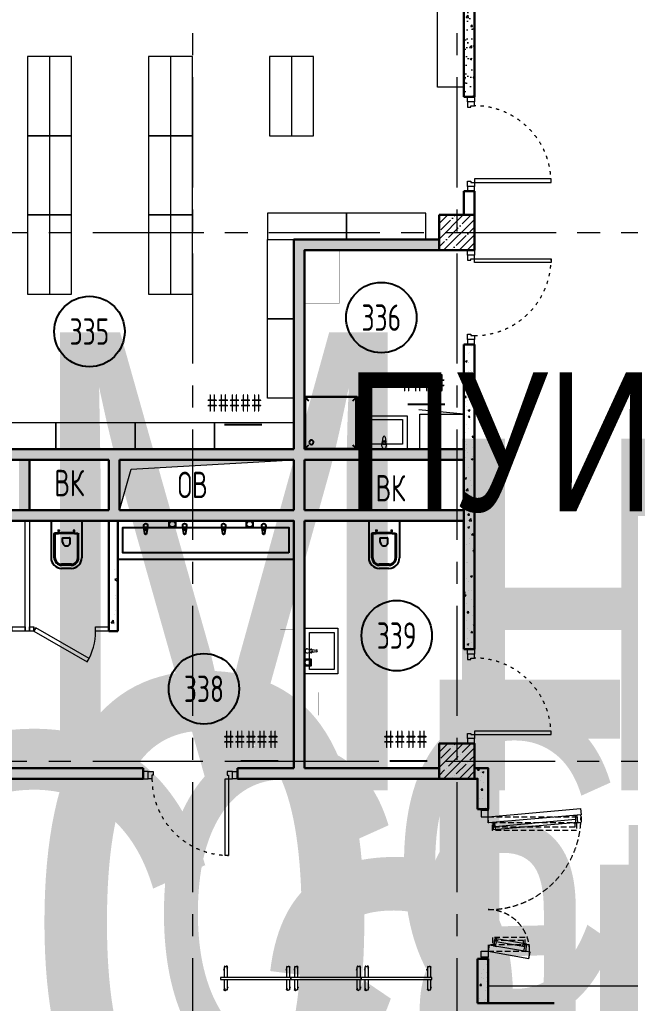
# Model space of a CAD drawing. Header units: millimetres. Extents: x -13407 to 129733, y -106516 to 109495.
# Drawn here: x 18607 to 25540, y 60645 to 71812 of the extents above; entities that cross this region are included whole.
import ezdxf
from ezdxf.enums import TextEntityAlignment as Align

# ---------------------------------------------------------------- set-up
doc = ezdxf.new("R2018")
doc.units = ezdxf.units.MM
for name, pattern in [('ACAD_ISO03W100', [30, 12, -18]), ('CENTER', [2, 1.25, -0.25, 0.25, -0.25]), ('DASHED', [19.05, 12.7, -6.35])]:
    doc.linetypes.add(name, pattern=pattern)
doc.layers.get('Defpoints').update_dxf_attribs({"color": 6})
for name, color, linetype, lineweight in [('АР_Двери', 5, 'Continuous', 18), ('АР_Колонны', 5, 'Continuous', 30), ('АР_Колонны Штрих', 250, 'Continuous', 5), ('АР_Маркер экспликации', 239, 'Continuous', 13), ('АР_Номер помещения', 1, 'Continuous', 25), ('АР_Оси', 193, 'Continuous', 9), ('АР_Перегородки витражные', 152, 'Continuous', 13), ('АР_Перегородки газоблок', 165, 'Continuous', 30), ('АР_Перегородки газоблок_Штрих', 165, 'Continuous', 5), ('АР_Перегородки сантехнические', 216, 'Continuous', 9), ('АР_Подоконники', 163, 'Continuous', 9), ('АР_Помещения_площадь', 19, 'Continuous', 9), ('АР_Сущ Несущая стена', 202, 'Continuous', 30), ('АР_тонкая линия', 250, 'Continuous', 0), ('Спринклеры', 7, 'Continuous', 18), ('ТХ_мебель передв', 250, 'Continuous', 13), ('ТХ_мебель_библ', 250, 'Continuous', 13), ('ТХ_ОСНОВНОЙ', 103, 'Continuous', 25)]:
    doc.layers.add(name, color=color, linetype=linetype, lineweight=lineweight)
doc.layers.add('АР_Названия помещений', color=124, linetype='Continuous', lineweight=5, plot=False)
for name, color, linetype in [('АР_Отверстия', 251, 'Continuous'), ('ТХ_дозаторы', 7, 'Continuous'), ('ТХ_обор_бытовое', 14, 'Continuous'), ('ТХ_сантехника', 253, 'Continuous')]:
    doc.layers.add(name, color=color, linetype=linetype)
doc.styles.add('ICOCPEUR', font='isocpeur.ttf')
doc.styles.add('ISOCPEUR', font='isocpeur.ttf', dxfattribs={"width": 0.7})
doc.styles.get("Standard").update_dxf_attribs({"font": 'arial.ttf'})
pattern_1 = [(50, (-58072.46, -55205.68), (215.17805, -18.82564), [22.5, -247.5]), (355, (-58072.46, -55205.68), (-41.6254, 225.65764), [18, -198]), (100.45144, (-58054.53, -55207.25), (173.55265, 206.832), [19.12206, -210.34263]), (46.1842, (-58072.46, -55145.68), (320.1724, -49.6558), [33.75, -371.25]), (96.63564, (-58045.78, -55149.82), (280.3986, 292.2356), [28.6831, -315.5141]), (351.18416, (-58072.46, -55145.68), (280.3986, 292.2356), [27, -297]), (21, (-58042.46, -55160.68), (179.07212, -120.78567), [22.5, -247.5]), (326, (-58042.46, -55160.68), (72.9946, 217.545), [18, -198]), (71.45144, (-58027.54, -55170.75), (252.0667, 96.75935), [19.12206, -210.34263]), (37.5, (-58072.46, -55205.68), (3.647957, 99.868156), [0, -195.6, 0, -201, 0, -198.75]), (7.5, (-58072.46, -55205.68), (78.92086, 118.32351), [0, -114.6, 0, -191.1, 0, -75.75]), (327.5, (-58139.36, -55205.68), (160.14673, -6.76646), [0, -75, 0, -234, 0, -310.5]), (317.5, (-58169.36, -55205.68), (174.95585, 30.0315), [0, -97.5, 0, -155.4, 0, -220.5])]

# ---------------------------------------------------------------- blocks, each defined once
blk = doc.blocks.new('*U241')
for points in [[(0, 0), (0, -80), (55, -80), (55, 0), (0, 0)], [(55, -80), (55, 0), (115, 0), (115, -40), (100, -40), (100, -80), (55, -80)], [(1015, -80), (1015, 0), (955, 0), (955, -40), (970, -40), (970, -80), (1015, -80)], [(1070, 0), (1070, -80), (1015, -80), (1015, 0), (1070, 0)]]:
    blk.add_lwpolyline(points)
blk.add_lwpolyline([(100, -80), (100, -950), (140, -950), (140, -80)], close=True)
at = {"linetype": 'ACAD_ISO03W100', "ltscale": 3}
blk.add_arc((100, -80), 870, 270, 0, dxfattribs=at)
blk = doc.blocks.new('*U242')
for points in [[(-55, -80), (-55, 0), (-115, 0), (-115, -40), (-100, -40), (-100, -80), (-55, -80)], [(0, 0), (0, -80), (-55, -80), (-55, 0), (0, 0)], [(-1070, 0), (-1070, -80), (-1015, -80), (-1015, 0), (-1070, 0)], [(-1015, -80), (-1015, 0), (-955, 0), (-955, -40), (-970, -40), (-970, -80), (-1015, -80)]]:
    blk.add_lwpolyline(points)
blk.add_lwpolyline([(-100, -80), (-100, -950), (-140, -950), (-140, -80)], close=True)
at = {"linetype": 'ACAD_ISO03W100', "ltscale": 3}
blk.add_arc((-100, -80), 870, 180, 270, dxfattribs=at)
blk = doc.blocks.new('*U146')
for p, q in [((0, 0), (0, 50)), ((700, 0), (700, 50))]:
    blk.add_line(p, q)
blk.add_lwpolyline([(0, 0), (606, -350), (628, -312), (22, 38)], close=True)
blk.add_arc((0, 0), 700, 330, 0)
blk = doc.blocks.new('*U149')
for points in [[(0, 0), (0, -80), (55, -80), (55, 0), (0, 0)], [(55, -80), (55, 0), (115, 0), (115, -40), (100, -40), (100, -80), (55, -80)], [(1015, -80), (1015, 0), (955, 0), (955, -40), (970, -40), (970, -80), (1015, -80)], [(1070, 0), (1070, -80), (1015, -80), (1015, 0), (1070, 0)]]:
    blk.add_lwpolyline(points)
blk.add_lwpolyline([(100, -80), (100, -950), (140, -950), (140, -80)], close=True)
at = {"linetype": 'ACAD_ISO03W100', "ltscale": 3}
blk.add_arc((100, -80), 870, 270, 0, dxfattribs=at)
blk = doc.blocks.new('*U389')
at = {"layer": 'Defpoints', "color": 7, "style": 'ISOCPEUR', "width": 0.7}
blk.add_attdef('ПЛОЩАДЬ_ПОМЕЩЕНИЯ', text='', height=200, dxfattribs=at).set_placement((-20053, 1770), align=Align.MIDDLE_RIGHT)
at = {"layer": 'Defpoints', "color": 7, "style": 'ISOCPEUR', "width": 0.7, "flags": 1}
blk.add_attdef('КАТЕГОРИЯ', (-499, -2092), '', height=250, dxfattribs=at)
at = {"layer": 'АР_Номер помещения', "color": 7, "style": 'ISOCPEUR', "width": 0.7}
blk.add_attdef('НОМЕР_ПОМЕЩЕНИЯ', text='', height=300, dxfattribs=at).set_placement((-18031, 1945), align=Align.MIDDLE_CENTER)
at = {"layer": 'АР_Помещения_площадь', "color": 7, "lineweight": 30, "width": 0.7, "flags": 104}
blk.add_attdef('ИМЯ_ПОМЕЩЕНИЯ', text='', height=100, dxfattribs=at).set_placement((158, 1217), align=Align.MIDDLE_CENTER)
blk = doc.blocks.new('*U395')
at = {"layer": 'Defpoints', "color": 7, "style": 'ISOCPEUR', "width": 0.7}
blk.add_attdef('ПЛОЩАДЬ_ПОМЕЩЕНИЯ', text='', height=200, dxfattribs=at).set_placement((-15109, 2968), align=Align.MIDDLE_RIGHT)
at = {"layer": 'Defpoints', "color": 7, "style": 'ISOCPEUR', "width": 0.7, "flags": 1}
blk.add_attdef('КАТЕГОРИЯ', (-499, -2092), '', height=250, dxfattribs=at)
at = {"layer": 'АР_Номер помещения', "color": 7, "style": 'ISOCPEUR', "width": 0.7}
blk.add_attdef('НОМЕР_ПОМЕЩЕНИЯ', text='', height=300, dxfattribs=at).set_placement((-17104, 3301), align=Align.MIDDLE_CENTER)
at = {"layer": 'АР_Помещения_площадь', "color": 7, "lineweight": 30, "width": 0.7, "flags": 104}
blk.add_attdef('ИМЯ_ПОМЕЩЕНИЯ', text='', height=100, dxfattribs=at).set_placement((158, 1217), align=Align.MIDDLE_CENTER)
blk = doc.blocks.new('*U396')
at = {"layer": 'Defpoints', "color": 7}
blk.add_line((-19343, 481), (-19766, 481), dxfattribs=at)
at = {"layer": 'АР_Номер помещения', "color": 7}
blk.add_circle((-20186, 1301), 400, dxfattribs=at)
at = {"layer": 'Defpoints', "color": 7, "style": 'ISOCPEUR', "width": 0.7}
blk.add_attdef('ПЛОЩАДЬ_ПОМЕЩЕНИЯ', text='', height=200, dxfattribs=at).set_placement((-19338, 727), align=Align.MIDDLE_RIGHT)
at = {"layer": 'Defpoints', "color": 7, "style": 'ISOCPEUR', "width": 0.7, "flags": 1}
blk.add_attdef('КАТЕГОРИЯ', (-499, -2092), '', height=250, dxfattribs=at)
at = {"layer": 'АР_Номер помещения', "color": 7, "style": 'ISOCPEUR', "width": 0.7}
blk.add_attdef('НОМЕР_ПОМЕЩЕНИЯ', text='', height=300, dxfattribs=at).set_placement((-20186, 1301), align=Align.MIDDLE_CENTER)
at = {"layer": 'АР_Помещения_площадь', "color": 7, "lineweight": 30, "width": 0.7, "flags": 104}
blk.add_attdef('ИМЯ_ПОМЕЩЕНИЯ', text='', height=100, dxfattribs=at).set_placement((158, 1217), align=Align.MIDDLE_CENTER)
blk = doc.blocks.new('*U397')
at = {"layer": 'Defpoints', "color": 7}
blk.add_line((-15727, 641), (-16150, 641), dxfattribs=at)
at = {"layer": 'АР_Номер помещения', "color": 7}
blk.add_circle((-16072, 2065), 400, dxfattribs=at)
at = {"layer": 'Defpoints', "color": 7, "style": 'ISOCPEUR', "width": 0.7}
blk.add_attdef('ПЛОЩАДЬ_ПОМЕЩЕНИЯ', text='', height=200, dxfattribs=at).set_placement((-15722, 887), align=Align.MIDDLE_RIGHT)
at = {"layer": 'Defpoints', "color": 7, "style": 'ISOCPEUR', "width": 0.7, "flags": 1}
blk.add_attdef('КАТЕГОРИЯ', (-499, -2092), '', height=250, dxfattribs=at)
at = {"layer": 'АР_Номер помещения', "color": 7, "style": 'ISOCPEUR', "width": 0.7}
blk.add_attdef('НОМЕР_ПОМЕЩЕНИЯ', text='', height=300, dxfattribs=at).set_placement((-16072, 2065), align=Align.MIDDLE_CENTER)
at = {"layer": 'АР_Помещения_площадь', "color": 7, "lineweight": 30, "width": 0.7, "flags": 104}
blk.add_attdef('ИМЯ_ПОМЕЩЕНИЯ', text='', height=100, dxfattribs=at).set_placement((158, 1217), align=Align.MIDDLE_CENTER)
blk = doc.blocks.new('*U398')
at = {"layer": 'Defpoints', "color": 7}
blk.add_line((4178, -7471), (3755, -7471), dxfattribs=at)
at = {"layer": 'АР_Номер помещения', "color": 7}
blk.add_circle((2222, -6413), 400, dxfattribs=at)
at = {"layer": 'Defpoints', "color": 7, "style": 'ISOCPEUR', "width": 0.7, "flags": 1}
blk.add_attdef('КАТЕГОРИЯ', (-499, -2092), '', height=250, dxfattribs=at)
at = {"layer": 'Defpoints', "color": 7, "style": 'ISOCPEUR', "width": 0.7}
blk.add_attdef('ПЛОЩАДЬ_ПОМЕЩЕНИЯ', text='', height=200, dxfattribs=at).set_placement((4182, -7224), align=Align.MIDDLE_RIGHT)
at = {"layer": 'АР_Номер помещения', "color": 7, "style": 'ISOCPEUR', "width": 0.7}
blk.add_attdef('НОМЕР_ПОМЕЩЕНИЯ', text='', height=300, dxfattribs=at).set_placement((2222, -6413), align=Align.MIDDLE_CENTER)
at = {"layer": 'АР_Помещения_площадь', "color": 7, "lineweight": 30, "width": 0.7, "flags": 104}
blk.add_attdef('ИМЯ_ПОМЕЩЕНИЯ', text='', height=100, dxfattribs=at).set_placement((158, 1217), align=Align.MIDDLE_CENTER)
blk = doc.blocks.new('*U399')
at = {"layer": 'Defpoints', "color": 7}
blk.add_line((-21206, 1299), (-21628, 1299), dxfattribs=at)
at = {"layer": 'АР_Номер помещения', "color": 7}
blk.add_circle((-21928, 2285), 400, dxfattribs=at)
at = {"layer": 'Defpoints', "color": 7, "style": 'ISOCPEUR', "width": 0.7}
blk.add_attdef('ПЛОЩАДЬ_ПОМЕЩЕНИЯ', text='', height=200, dxfattribs=at).set_placement((-21201, 1545), align=Align.MIDDLE_RIGHT)
at = {"layer": 'Defpoints', "color": 7, "style": 'ISOCPEUR', "width": 0.7, "flags": 1}
blk.add_attdef('КАТЕГОРИЯ', (-499, -2092), '', height=250, dxfattribs=at)
at = {"layer": 'АР_Номер помещения', "color": 7, "style": 'ISOCPEUR', "width": 0.7}
blk.add_attdef('НОМЕР_ПОМЕЩЕНИЯ', text='', height=300, dxfattribs=at).set_placement((-21928, 2285), align=Align.MIDDLE_CENTER)
at = {"layer": 'АР_Помещения_площадь', "color": 7, "lineweight": 30, "width": 0.7, "flags": 104}
blk.add_attdef('ИМЯ_ПОМЕЩЕНИЯ', text='', height=100, dxfattribs=at).set_placement((158, 1217), align=Align.MIDDLE_CENTER)
blk = doc.blocks.new('1700-3')
for p, q in [((-416, 1465), (-422, 1430)), ((-90, 1407), (-96, 1373))]:
    blk.add_line(p, q)
at = {"linetype": 'DASHED', "ltscale": 5}
for p, q in [((-80, 100), (-83, 135)), ((-991, 20), (-994, 55))]:
    blk.add_line(p, q, dxfattribs=at)
for points in [[(-476, 1526), (-12, 1444), (0, 1513), (-464, 1595)], [(0, -13), (-1051, -105), (-1057, -35), (-6, 57)]]:
    blk.add_lwpolyline(points, close=True)
for points in [[(80, 1600), (0, 1600), (0, 1583), (80, 1583), (80, 1600)], [(0, 1583), (80, 1583), (80, 1513), (50, 1513), (50, 1513), (0, 1513), (0, 1583)], [(-392, 1511), (-427, 1517), (-441, 1434), (-76, 1369), (-61, 1453), (-96, 1459)], [(-407, 1514), (-416, 1465), (-90, 1407), (-81, 1456)], [(-972, -28), (-1007, -31), (-1014, 54), (-63, 137), (-56, 52), (-91, 49)], [(-987, -29), (-991, 20), (-80, 100), (-76, 50)], [(0, -83), (80, -83), (80, -13), (50, -13), (50, -13), (0, -13), (0, -83)], [(80, -100), (0, -100), (0, -83), (80, -83), (80, -100)]]:
    blk.add_lwpolyline(points)
for points in [[(-471, 1443), (0, 1443), (0, 1513), (-471, 1513)], [(0, -13), (-1055, -13), (-1055, 57), (0, 57)]]:
    blk.add_lwpolyline(points, close=True, dxfattribs=at)
for points in [[(-386, 1443), (-421, 1443), (-421, 1358), (-50, 1358), (-50, 1443), (-85, 1443)], [(-401, 1443), (-401, 1393), (-70, 1393), (-70, 1443)], [(-970, 57), (-1005, 57), (-1005, 142), (-50, 142), (-50, 57), (-85, 57)], [(-985, 57), (-985, 107), (-70, 107), (-70, 57)]]:
    blk.add_lwpolyline(points, dxfattribs=at)
for centre, radius, start, end in [((0, 1513), 471, 170, 270), ((0, -13), 1055, 90, 181.2023)]:
    blk.add_arc(centre, radius, start, end, dxfattribs=at)
blk = doc.blocks.new('*U136')
for points in [[(-55, -80), (-55, 0), (-115, 0), (-115, -40), (-100, -40), (-100, -80), (-55, -80)], [(0, 0), (0, -80), (-55, -80), (-55, 0), (0, 0)], [(-1070, 0), (-1070, -80), (-1015, -80), (-1015, 0), (-1070, 0)], [(-1015, -80), (-1015, 0), (-955, 0), (-955, -40), (-970, -40), (-970, -80), (-1015, -80)]]:
    blk.add_lwpolyline(points)
blk.add_lwpolyline([(-100, -80), (-100, -950), (-140, -950), (-140, -80)], close=True)
at = {"linetype": 'ACAD_ISO03W100', "ltscale": 3}
blk.add_arc((-100, -80), 870, 180, 270, dxfattribs=at)
blk = doc.blocks.new('унитаз поликлиники')
for p, q in [((0, 175), (0, -175)), ((0, 175), (420, 175)), ((420, 139), (150, 139)), ((420, 129), (157, 129)), ((126, 87), (100, 87)), ((112, 73), (112, 100)), ((192, -34), (192, 34)), ((242, 44), (202, 44)), ((494, 57), (494, -57)), ((504, 55), (504, -55)), ((540, 55), (540, -55)), ((126, -87), (99, -86)), ((112, -73), (112, -100)), ((242, -44), (202, -44)), ((0, -175), (420, -175)), ((420, -139), (148, -139)), ((420, -129), (155, -129))]:
    blk.add_line(p, q)
for centre, radius, start, end in [((420, 55), 120, 0, 90), ((420, 55), 83.5, 359.8619, 90.3335), ((420, 55), 74, 0, 90), ((242, 0), 43.7, 270, 90), ((420, -55), 120, 270, 0), ((420, -55), 84, 270, 0), ((420, -55), 74, 270, 358.4018)]:
    blk.add_arc(centre, radius, start, end)
at = {"extrusion": (0, 0, -1)}
for centre, major_axis, ratio, start_param, end_param in [((1158, 0), (-731, -726), 0.993775, 0.659849, 0.910919), ((984, 0), (-23, -941), 0.89728, 1.422258, 1.677847), ((150, 127), (-5.6, -10.5), 0.821373, 1.269211, 2.570669), ((154, 120), (-5.61, -7.72), 0.798093, 1.232924, 2.686723), ((112, 87), (3.55, 3.55), 1, 5.504025, 11.78721), ((202, -33), (4.12, -9.49), 0.964797, 0.42926, 1.943413), ((148, -127), (5.4, -10.4), 0.836443, 0.56114, 1.877577), ((155, -117), (5.3, -10.4), 0.842984, 0.549902, 1.8819)]:
    blk.add_ellipse(centre, major_axis=major_axis, ratio=ratio, start_param=start_param, end_param=end_param, dxfattribs=at)
for centre, major_axis, ratio, start_param, end_param in [((202, 33), (4.12, 9.49), 0.964797, 0.42926, 1.943413), ((112, -87), (3.54, -3.55), 1, 5.504025, 11.78721)]:
    blk.add_ellipse(centre, major_axis=major_axis, ratio=ratio, start_param=start_param, end_param=end_param)
blk = doc.blocks.new('Из_буфера27431')
at = {"linetype": 'Continuous', "lineweight": 5}
for p, q in [((-139, 11), (-86, 18)), ((-139, 11), (-86, 18)), ((-76, 21), (-34, 25)), ((-76, 21), (-34, 25)), ((-59, 14), (-74, 14)), ((-59, 14), (-74, 14)), ((-59, -14), (-59, 14)), ((-59, -14), (-59, 14)), ((-86, -18), (-139, -11)), ((-86, -18), (-139, -11)), ((-34, -25), (-76, -21)), ((-34, -25), (-76, -21)), ((-74, -14), (-59, -14)), ((-74, -14), (-59, -14))]:
    blk.add_line(p, q, dxfattribs=at)
for points in [[(0, -260), (-380, -260), (-380, 260), (0, 260)], [(-59, -210), (-339, -210), (-339, 210), (-59, 210)], [(-59, -210), (-339, -210), (-339, 210), (-59, 210)]]:
    blk.add_lwpolyline(points, close=True, dxfattribs=at)
for centre, radius, start, end in [((-137, 0), 11.2, 97.1389, 262.8611), ((-137, 0), 11.2, 97.1389, 262.8611), ((-74, 0), 21.1, 122.771, 237.229), ((-74, 0), 21.1, 122.771, 237.229), ((-74, 0), 13.6, 90, 270), ((-74, 0), 13.6, 90, 270), ((-74, 0), 21.1, 95.1696, 122.771), ((-74, 0), 21.1, 95.1696, 122.771), ((-34, 0), 25, 270, 90), ((-34, 0), 25, 270, 90), ((-74, 0), 21.1, 237.229, 264.8304), ((-74, 0), 21.1, 237.229, 264.8304)]:
    blk.add_arc(centre, radius, start, end, dxfattribs=at)
blk = doc.blocks.new('Из_буфера30949')
for p, q in [((-600, 0), (-600, 600)), ((-600, 600), (0, 600)), ((-590, 590), (-590, 10)), ((-10, 590), (-590, 590)), ((-10, 10), (-10, 590)), ((0, 600), (0, 0)), ((0, 0), (-600, 0)), ((-590, 10), (-10, 10))]:
    blk.add_line(p, q)
for start, end in [(90, 270), (270, 90)]:
    blk.add_arc((-80, 80), 25, start, end)
for points, knots in [([(-550, 550), (-553, 554), (-559, 559), (-565, 565), (-569, 569), (-572, 572), (-575, 575), (-578, 578), (-580, 580), (-582, 582), (-585, 585), (-587, 587), (-589, 589), (-590, 590), (-590, 590)], [0, 0, 0, 0, 0.166667, 0.25, 0.333333, 0.375, 0.416667, 0.5, 0.541667, 0.583333, 0.666667, 0.75, 0.833333, 1, 1, 1, 1]), ([(-50, 550), (-46, 553), (-41, 559), (-35, 565), (-31, 569), (-28, 572), (-25, 575), (-22, 578), (-20, 580), (-18, 582), (-15, 585), (-13, 587), (-11, 589), (-10, 590), (-10, 590)], [0, 0, 0, 0, 0.166667, 0.25, 0.333333, 0.375, 0.416667, 0.5, 0.541667, 0.583333, 0.666667, 0.75, 0.833333, 1, 1, 1, 1]), ([(-550, 50), (-554, 47), (-559, 41), (-565, 35), (-569, 31), (-572, 28), (-575, 25), (-578, 22), (-580, 20), (-582, 18), (-585, 15), (-587, 13), (-589, 11), (-590, 10), (-590, 10)], [0, 0, 0, 0, 0.166667, 0.25, 0.333333, 0.375, 0.416667, 0.5, 0.541667, 0.583333, 0.666667, 0.75, 0.833333, 1, 1, 1, 1]), ([(-10, 10), (-10, 10), (-11, 11), (-13, 13), (-15, 15), (-18, 18), (-20, 20), (-22, 22), (-25, 25), (-28, 28), (-31, 31), (-35, 35), (-41, 41), (-47, 46), (-50, 50)], [-1, -1, -1, -1, -0.833333, -0.75, -0.666667, -0.583333, -0.541667, -0.5, -0.416667, -0.375, -0.333333, -0.25, -0.166667, 0, 0, 0, 0])]:
    blk.add_open_spline(points, degree=3, knots=knots)
blk = doc.blocks.new('frecn gthtujhjlrf 800')
at = {"lineweight": 0}
blk.add_lwpolyline([(-5204, 59071, 0.044658), (-5198, 59062), (-5202, 59066), (-5190, 59082), (-5186, 59078)], format="xyb", dxfattribs=at)
for points in [[(-5198, 59050), (-5198, 59074)], [(-5194, 59078), (-5078, 59078)], [(-5046, 59077), (-4939, 59077)], [(-4970, 59077), (-4966, 59085), (-4954, 59077)], [(-4931, 59073), (-4931, 59050)], [(-5078, 59046), (-5194, 59046)], [(-5154, 59046), (-5162, 59034), (-5174, 59046)], [(-4939, 59046), (-5046, 59046)], [(-4931, 59057), (-4927, 59054), (-4939, 59038), (-4947, 59046)], [(-5198, 58341), (-5198, 58365), (-5202, 58361), (-5198, 58357)], [(-5182, 58369), (-5190, 58377), (-5194, 58369), (-5078, 58369)], [(-5078, 58337), (-5194, 58337)], [(-5154, 58337), (-5162, 58329), (-5174, 58337)], [(-5046, 58369), (-4939, 58369)], [(-4939, 58337), (-5046, 58337)], [(-4971, 58369), (-4963, 58377), (-4955, 58369)], [(-4931, 58353), (-4923, 58345), (-4935, 58329), (-4943, 58337)], [(-4931, 58365), (-4931, 58341)]]:
    blk.add_lwpolyline(points, dxfattribs=at)
blk.add_lwpolyline([(-5075, 58292), (-5050, 58292), (-5050, 59092), (-5075, 59092)], close=True)
for centre, radius, start, end in [((-5196, 59076), 5.98, 89.9616, 179.9619), ((-5208, 59028), 57.8, 62.2925, 76.6024), ((-4980, 59032), 57.8, 56.7445, 76.6024), ((-4941, 59075), 5.98, 359.9616, 89.9619), ((-5196, 59052), 5.98, 179.9616, 269.9619), ((-5152, 59095), 57.8, 234.1136, 256.6023), ((-4925, 59099), 57.8, 239.233, 256.6024), ((-4941, 59052), 5.98, 269.9616, 359.9619), ((-4980, 59032), 57.8, 25.439, 38.1777), ((-5152, 58387), 57.8, 205.4389, 212.844), ((-5196, 58367), 5.98, 89.9616, 179.9619), ((-5196, 58343), 5.98, 179.9616, 269.9619), ((-5204, 58319), 57.8, 59.4253, 76.6023), ((-5152, 58387), 57.8, 236.5689, 256.6024), ((-4981, 58323), 57.8, 55.981, 76.6024), ((-4925, 58391), 57.8, 240.0735, 256.6024), ((-4941, 58367), 5.98, 359.9616, 89.9619), ((-4941, 58343), 5.98, 269.9616, 359.9619), ((-4981, 58323), 57.8, 25.4388, 39.8259)]:
    blk.add_arc(centre, radius, start, end, dxfattribs=at)
blk = doc.blocks.new('У113')
blk.add_lwpolyline([(195377, -190165), (195677, -190165), (195677, -189265), (195377, -189265)], close=True)
blk = doc.blocks.new('стеллаж 2-х стор 900х500')
blk.add_line((-12721, 60501), (-12721, 59601))
blk.add_lwpolyline([(-12971, 59601), (-12471, 59601), (-12471, 60501), (-12971, 60501)], close=True)
blk = doc.blocks.new('У334')
at = {"layer": 'ТХ_мебель передв', "const_width": 2}
blk.add_lwpolyline([(-178809, 137816), (-178209, 137816), (-178209, 137416), (-178809, 137416)], close=True, dxfattribs=at)
blk = doc.blocks.new('Шкаф для ПУИ 500х400')
blk.add_line((400, 0), (450, -510))
blk.add_lwpolyline([(400, -500), (400, 0), (0, 0), (0, -500)], close=True)
blk = doc.blocks.new('У240')
at = {"layer": 'ТХ_обор_бытовое', "lineweight": 0, "ltscale": 100, "transparency": 33554687, "const_width": 2}
blk.add_lwpolyline([(259065, 2932), (259065, 3192), (259215, 3192), (259215, 2932)], close=True, dxfattribs=at)
blk = doc.blocks.new('A$C500e89c7')
at = {"ltscale": 100}
blk.add_circle((-37, 37), 35.3, dxfattribs=at)
at = {"layer": 'ТХ_дозаторы', "ltscale": 100}
blk.add_lwpolyline([(-73, 75), (0, 75), (0, 0), (-73, 0)], close=True, dxfattribs=at)

msp = doc.modelspace()

# ---------------------------------------------------------------- hatches: boundary and pattern name
at = {"layer": 'АР_Колонны Штрих', "ltscale": 100}
h = msp.add_hatch(dxfattribs=at)
h.set_pattern_fill('ANSI35', color=256, scale=500)
h.set_pattern_definition([(45, (-933682.16, 109466.47), (-88.388348, 88.388348), []), (45, (-933593.77, 109466.47), (-88.388348, 88.388348), [156.25, -31.25, 0, -31.25])])
h.paths.add_polyline_path([(23769.9, 69595), (23369.9, 69595), (23369.9, 69195), (23769.9, 69195)])
h = msp.add_hatch(dxfattribs=at)
h.set_pattern_fill('ANSI35', color=256, scale=500)
h.set_pattern_definition([(45, (-933682.16, 103466.47), (-88.388348, 88.388348), []), (45, (-933593.77, 103466.47), (-88.388348, 88.388348), [156.25, -31.25, 0, -31.25])])
h.paths.add_polyline_path([(23769.9, 63595), (23369.9, 63595), (23369.9, 63195), (23769.9, 63195)])
at = {"layer": 'АР_Перегородки газоблок_Штрих', "ltscale": 100}
h = msp.add_hatch(dxfattribs=at)
h.set_pattern_fill('AR-CONC', color=256, scale=30)
h.set_pattern_definition(pattern_1)
h.paths.add_polyline_path([(23769.9, 72145), (23649.9, 72145), (23649.9, 70934.6), (23769.9, 70934.6)])
h = msp.add_hatch(dxfattribs=at)
h.set_pattern_fill('AR-CONC', color=256, scale=30)
h.set_pattern_definition(pattern_1)
h.paths.add_polyline_path([(14319.9, 63315), (13261, 63315), (13261, 63195), (14539.9, 63195), (14539.9, 63315), (14439.9, 63315), (14439.9, 66122.8), (15799.9, 66122.8), (15799.9, 64910.5), (15919.9, 64910.5), (15919.9, 66122.8), (19619.9, 66122.8), (19619.9, 66122.8), (21718.7, 66122.8), (21718.8, 63315), (21838.8, 63315), (21838.7, 66122.8), (23649.9, 66122.9), (23649.9, 66242.5), (21838.7, 66242.5), (21838.8, 66814.7), (21718.8, 66814.6), (21718.7, 66242.8), (19739.9, 66242.8), (19739.9, 66814.6), (19619.9, 66814.6), (19619.9, 66242.8), (19619.9, 66242.8), (19619.9, 66814.6), (19619.9, 66242.8), (18718.4, 66242.8), (18718.4, 66814.6), (18598.4, 66814.6), (18598.4, 66242.8), (15919.9, 66242.8), (15919.9, 66814.6), (15919.9, 66242.8), (15919.9, 66242.8), (15919.9, 66814.6), (15799.9, 66814.6), (15799.9, 66242.8), (15799.9, 66242.8), (15799.9, 66814.6), (15799.9, 66814.6), (15799.9, 66242.8), (14439.9, 66242.8), (14439.9, 66814.6), (23649.9, 66814.7), (23650, 66934.7), (21838.8, 66934.6), (21838.8, 69195), (23369.9, 69195), (23369.9, 69315), (21718.8, 69315), (21718.8, 66934.6), (14439.9, 66934.6), (14439.9, 67054.6), (14319.9, 67054.6)])
h = msp.add_hatch(dxfattribs=at)
h.set_pattern_fill('AR-CONC', color=256, scale=30)
h.set_pattern_definition(pattern_1)
h.paths.add_polyline_path([(23769.9, 68125), (23649.9, 68125), (23650, 67462.8), (23650, 67462.8), (23649.8, 66122.8), (23649.9, 66122.8), (23649.9, 64665), (23769.9, 64665), (23769.9, 66242.5), (23769.9, 67342.8), (23649.9, 67342.8), (23649.9, 66242.5), (23649.9, 66242.5), (23649.9, 67342.8), (23769.9, 67342.8)])
h = msp.add_hatch(dxfattribs=at)
h.set_pattern_fill('AR-CONC', color=256, scale=2)
h.set_pattern_definition([(50, (-460482.84, -105438.9), (364.36934, -31.87817), [38.1, -419.1]), (355, (-460482.84, -105438.9), (-70.48684, 382.1137), [30.48, -335.28117]), (100.451445, (-460452.47, -105441.55), (293.8825, 350.2355), [32.38002, -356.1805]), (46.1842, (-460482.84, -105337.3), (542.1581, -84.08466), [57.15, -628.65]), (96.63556, (-460437.66, -105344.3), (474.80827, 494.85225), [48.57005, -534.2712]), (351.18415, (-460482.84, -105337.3), (474.80827, 494.85225), [45.71993, -502.91946]), (21, (-460432.04, -105362.7), (303.22878, -204.5304), [38.1, -419.1]), (326, (-460432.04, -105362.7), (123.60406, 368.37593), [30.48, -335.28]), (71.451445, (-460406.77, -105379.74), (426.83284, 163.84554), [32.38002, -356.17988]), (37.5, (-460482.84, -105438.9), (6.177207, 169.110078), [0, -331.216, 0, -340.36, 0, -336.55]), (7.5, (-460482.84, -105438.9), (133.639325, 200.36115), [0, -194.056, 0, -323.596, 0, -128.27]), (327.5, (-460596.12, -105438.9), (271.18119, -11.457488), [0, -127, 0, -396.24, 0, -525.78]), (317.5, (-460646.92, -105438.9), (296.25836, 50.85298), [0, -165.1, 0, -263.144, 0, -373.38])])
h.paths.add_polyline_path([(19619.9, 66122.8), (19619.9, 64910.5), (19719.9, 64910.5), (19719.9, 66122.8)])
h = msp.add_hatch(dxfattribs=at)
h.set_pattern_fill('AR-CONC', color=256, scale=2)
h.set_pattern_definition([(50, (-460482.85, -105438.9), (364.36934, -31.87817), [38.1, -419.1]), (355, (-460482.85, -105438.9), (-70.48684, 382.1137), [30.48, -335.28117]), (100.451445, (-460452.5, -105441.56), (293.8825, 350.2355), [32.38002, -356.1805]), (46.1842, (-460482.85, -105337.3), (542.1581, -84.08466), [57.15, -628.65]), (96.63556, (-460437.67, -105344.3), (474.80827, 494.85225), [48.57005, -534.2712]), (351.18415, (-460482.85, -105337.3), (474.80827, 494.85225), [45.71993, -502.91946]), (21, (-460432.05, -105362.7), (303.22878, -204.5304), [38.1, -419.1]), (326, (-460432.05, -105362.7), (123.60406, 368.37593), [30.48, -335.28]), (71.451445, (-460406.8, -105379.75), (426.83284, 163.84554), [32.38002, -356.17988]), (37.5, (-460482.85, -105438.91), (6.177207, 169.110078), [0, -331.216, 0, -340.36, 0, -336.55]), (7.5, (-460482.85, -105438.9), (133.639325, 200.36115), [0, -194.056, 0, -323.596, 0, -128.27]), (327.5, (-460596.14, -105438.91), (271.18119, -11.457488), [0, -127, 0, -396.24, 0, -525.78]), (317.5, (-460646.94, -105438.9), (296.25836, 50.85298), [0, -165.1, 0, -263.144, 0, -373.38])])
h.paths.add_polyline_path([(19619.9, 65994.6), (19619.9, 64910.5), (19719.9, 64910.5), (19719.9, 65994.6)])
h = msp.add_hatch(dxfattribs=at)
h.set_pattern_fill('AR-CONC', color=256, scale=30)
h.set_pattern_definition(pattern_1)
h.paths.add_polyline_path([(20008.9, 63195), (20008.9, 63315), (17769.9, 63315), (17769.9, 63195)])
h.paths.add_polyline_path([(21078.9, 63315), (21078.9, 63195), (23369.9, 63195), (23369.9, 63315)])
h = msp.add_hatch(dxfattribs=at)
h.set_pattern_fill('AR-CONC', color=256, scale=30)
h.set_pattern_definition(pattern_1)
h.paths.add_polyline_path([(23804.8, 62850.5), (23924.8, 62850.5), (23925, 63315), (23769.9, 63315), (23769.9, 63195), (23805, 63195)])
h = msp.add_hatch(dxfattribs=at)
h.set_pattern_fill('AR-CONC', color=256, scale=30)
h.set_pattern_definition(pattern_1)
h.paths.add_polyline_path([(23804.9, 60645), (23924.9, 60645), (23924.9, 61150.5), (23804.9, 61150.5)])
at = {"layer": 'Спринклеры', "ltscale": 100}
h = msp.add_hatch(color=256, dxfattribs=at)
h.paths.add_polyline_path([(17569.9, 66755), (17569.9, 66814.6), (15919.9, 66814.6), (15919.9, 66242.8), (16083.5, 66668.8)])
h.paths.add_polyline_path([(18598.4, 66814.6), (17569.9, 66814.6), (17569.9, 66755)])
h.paths.add_polyline_path([(20569.9, 66814.6), (19739.9, 66814.6), (19739.9, 66242.8), (19739.9, 66242.8), (19871.7, 66710.2), (20569.9, 66749.7)])
h.paths.add_polyline_path([(21718.8, 66814.6), (21598.8, 66814.6), (20569.9, 66814.6), (20569.9, 66749.7)])

# ---------------------------------------------------------------- linework, layer by layer
at = {"layer": 'АР_Колонны', "ltscale": 100}
for points in [[(23369.9, 69595), (23769.9, 69595), (23769.9, 69195), (23369.9, 69195)], [(23369.9, 63595), (23769.9, 63595), (23769.9, 63195), (23369.9, 63195)]]:
    msp.add_lwpolyline(points, close=True, dxfattribs=at)
at = {"layer": 'АР_Оси', "linetype": 'CENTER', "ltscale": 1000}
for p, q in [((20569.9, 79157.5), (20569.9, 23425.1)), ((23569.9, 79157.5), (23569.9, 23425.1)), ((-12563.8, 69395), (70614.6, 69395)), ((-12553.5, 69395.3), (70624.9, 69395.3)), ((-12563.8, 63395), (70614.6, 63395))]:
    msp.add_line(p, q, dxfattribs=at)
at = {"layer": 'АР_Перегородки газоблок', "ltscale": 100}
for p, q in [((23924.9, 61150.5), (23804.9, 61150.5)), ((23924.9, 60645), (23924.9, 61150.5))]:
    msp.add_line(p, q, dxfattribs=at)
for points in [[(23649.9, 70934.6), (23649.9, 72145)], [(23769.9, 70934.6), (23769.9, 72145)], [(23769.9, 70934.6), (23649.9, 70934.6)], [(23649.9, 69595), (23649.9, 69864.6)], [(23769.9, 69864.6), (23649.9, 69864.6)], [(23769.9, 69595), (23769.9, 69864.6)], [(23369.9, 69315), (21718.8, 69315), (21718.8, 66934.6)], [(23369.9, 69195), (21838.8, 69195), (21838.8, 66934.6)], [(23649.9, 66039.2), (23649.9, 68125)], [(23769.9, 68125), (23649.9, 68125)], [(23769.9, 68125), (23769.9, 66182.2)], [(14439.9, 66934.6), (21718.8, 66934.6)], [(21838.8, 66934.6), (23649.9, 66934.4)], [(18803.9, 66814.6), (15919.9, 66814.6)], [(19619.9, 66814.6), (18614.9, 66814.6)], [(18718.4, 66814.6), (18718.4, 66242.8)], [(19619.9, 66242.8), (19619.9, 66814.6)], [(19739.9, 66814.6), (19739.9, 66242.8)], [(21718.8, 66814.6), (19739.9, 66814.6)], [(21718.8, 66814.6), (21718.7, 66242.8)], [(21838.8, 66814.6), (21838.7, 66242.5)], [(21838.8, 66814.7), (23649.9, 66814.6)], [(15919.9, 66242.8), (18891.4, 66242.8)], [(18614.9, 66242.8), (19619.9, 66242.8)], [(19739.9, 66242.8), (21718.7, 66242.8)], [(21838.7, 66242.6), (23649.9, 66242.5)], [(23769.9, 66242.8), (23769.9, 64665)], [(19619.9, 66122.8), (15919.9, 66122.8)], [(19619.9, 66122.8), (21718.7, 66122.8)], [(19619.9, 64870.5), (19619.9, 66122.8)], [(19619.9, 66122.8), (19619.9, 66122.8)], [(19719.9, 66122.8), (19719.9, 64870.5)], [(21718.7, 66122.8), (21718.8, 63315)], [(21838.7, 66122.8), (21838.8, 63315)], [(21838.7, 66122.8), (23649.9, 66122.8)], [(23649.9, 64665), (23649.9, 66122.8)], [(19619.9, 64870.5), (19619.9, 65994.6)], [(19719.9, 65994.6), (19719.9, 64870.5)], [(19719.9, 64870.5), (19619.9, 64870.5)], [(19719.9, 64870.5), (19619.9, 64870.5)], [(23649.9, 64665), (23769.9, 64665)], [(20008.9, 63315), (20008.9, 63195), (17729.9, 63195)], [(17769.9, 63314.9), (20008.9, 63314.9)], [(21078.9, 63315), (21718.8, 63315)], [(21078.9, 63315), (21078.9, 63195)], [(21838.8, 63315), (23369.9, 63315)], [(23769.9, 63315), (23924.9, 63315), (23924.9, 62850.5)], [(23804.9, 62850.5), (23804.9, 63195), (21078.9, 63195)], [(23924.9, 62850.5), (23804.9, 62850.5)], [(23804.9, 60645), (23804.9, 61150.5)]]:
    msp.add_lwpolyline(points, dxfattribs=at)
at = {"layer": 'АР_Перегородки сантехнические', "lineweight": 0}
for points in [[(18669.9, 66122.8), (18719.9, 66122.8), (18719.9, 64870.5), (18669.9, 64870.5)], [(18669.9, 64920.5), (18669.9, 64870.5), (18520.4, 64870.5), (18520.4, 64920.5)], [(18768.4, 64920.5), (18768.4, 64870.5), (18719.9, 64870.5), (18719.9, 64920.5)], [(19619.9, 64920.5), (19619.9, 64870.5), (19468.4, 64870.5), (19468.4, 64920.5)]]:
    msp.add_lwpolyline(points, close=True, dxfattribs=at)
at = {"layer": 'АР_Подоконники', "ltscale": 100}
msp.add_line((23924.9, 60845), (52600.5, 60845), dxfattribs=at)
at = {"layer": 'АР_Сущ Несущая стена', "ltscale": 100}
msp.add_line((23804.9, 60645), (24674.9, 60645), dxfattribs=at)
at = {"layer": 'АР_тонкая линия', "ltscale": 100}
msp.add_lwpolyline([(19739.9, 66242.8), (19871.7, 66710.2), (21718.8, 66814.6)], dxfattribs=at)
at = {"layer": 'ТХ_сантехника'}
for p, q in [((20019, 66031.9), (20015.5, 66068.7)), ((20027.7, 65977.2), (20021.9, 66023.6)), ((20025.5, 66046.9), (20025.5, 66033.9)), ((20049.3, 66046.9), (20025.5, 66046.9)), ((20053, 66023.6), (20047.1, 65977.2)), ((20049.3, 66033.9), (20049.3, 66046.9)), ((20059.3, 66068.7), (20055.8, 66031.9)), ((20461.6, 66031.9), (20458.1, 66068.7)), ((20470.3, 65977.2), (20464.5, 66023.6)), ((20468.1, 66046.9), (20468.1, 66033.9)), ((20492, 66046.9), (20468.1, 66046.9)), ((20495.6, 66023.6), (20489.8, 65977.2)), ((20492, 66033.9), (20492, 66046.9)), ((20502, 66068.7), (20498.5, 66031.9)), ((20904.3, 66031.9), (20900.8, 66068.7)), ((20912.9, 65977.2), (20907.1, 66023.6)), ((20910.7, 66046.9), (20910.7, 66033.9)), ((20934.6, 66046.9), (20910.7, 66046.9)), ((20938.2, 66023.6), (20932.4, 65977.2)), ((20934.6, 66033.9), (20934.6, 66046.9)), ((20944.6, 66068.7), (20941.1, 66031.9)), ((21359.3, 66031.9), (21355.8, 66068.7)), ((21368, 65977.2), (21362.2, 66023.6)), ((21365.8, 66046.9), (21365.8, 66033.9)), ((21389.7, 66046.9), (21365.8, 66046.9)), ((21393.3, 66023.6), (21387.5, 65977.2)), ((21389.7, 66033.9), (21389.7, 66046.9)), ((21399.7, 66068.7), (21396.2, 66031.9))]:
    msp.add_line(p, q, dxfattribs=at)
for points in [[(21718.7, 65684.5), (19719.9, 65684.5), (19719.9, 66122.8), (21718.7, 66122.8)], [(21661, 65759), (19776.9, 65759), (19776.9, 66048.3), (21661, 66048.3)]]:
    msp.add_lwpolyline(points, close=True, dxfattribs=at)
at = {"layer": 'ТХ_сантехника', "extrusion": (0, 0, -1)}
for centre, major_axis, start_param, end_param in [((20037.4, 66068.7), (-15.5, 15.5), -0.7853982, 2.3561945), ((20037.4, 66033.6), (-13.1, 13.1), -1.3573605, -0.8756248), ((20037.4, 66033.6), (-13.1, -13.1), 4.4989531, 6.4966212), ((20037.4, 66033.9), (-8.43, -8.43), 3.9269908, 7.0685835), ((20037.4, 66033.6), (-13.1, -13.1), 4.0172175, 4.4989531), ((20480, 66068.7), (-15.5, 15.5), -0.7853982, 2.3561945), ((20480, 66033.6), (-13.1, 13.1), -1.3573605, -0.8756248), ((20480, 66033.6), (-13.1, -13.1), 4.4989531, 6.4966212), ((20480, 66033.9), (-8.43, -8.43), 3.9269908, 7.0685835), ((20480, 66033.6), (-13.1, -13.1), 4.0172175, 4.4989531), ((20922.7, 66068.7), (-15.5, 15.5), -0.7853982, 2.3561945), ((20922.7, 66033.6), (-13.1, 13.1), -1.3573605, -0.8756248), ((20922.7, 66033.6), (-13.1, -13.1), 4.4989531, 6.4966212), ((20922.7, 66033.9), (-8.43, -8.43), 3.9269908, 7.0685835), ((20922.7, 66033.6), (-13.1, -13.1), 4.0172175, 4.4989531), ((21377.7, 66068.7), (-15.5, 15.5), -0.7853982, 2.3561945), ((21377.7, 66033.6), (-13.1, 13.1), -1.3573605, -0.8756248), ((21377.7, 66033.6), (-13.1, -13.1), 4.4989531, 6.4966212), ((21377.7, 66033.9), (-8.43, -8.43), 3.9269908, 7.0685835), ((21377.7, 66033.6), (-13.1, -13.1), 4.0172175, 4.4989531), ((20037.4, 65978.4), (-6.93, -6.93), 4.0515886, 6.9439857), ((20480, 65978.4), (-6.93, -6.93), 4.0515886, 6.9439857), ((20922.7, 65978.4), (-6.93, -6.93), 4.0515886, 6.9439857), ((21377.7, 65978.4), (-6.93, -6.93), 4.0515886, 6.9439857)]:
    msp.add_ellipse(centre, major_axis=major_axis, ratio=1, start_param=start_param, end_param=end_param, dxfattribs=at)

# ---------------------------------------------------------------- block references
at = {"layer": 'АР_Двери', "rotation": 90.00000000000001}
for name, p in [('*U149', (23689.9, 69864.6)), ('*U242', (23689.9, 69195)), ('*U241', (23689.9, 63595))]:
    msp.add_blockref(name, p, dxfattribs=at)
at = {"layer": 'АР_Двери', "lineweight": 30}
msp.add_blockref('*U146', (18768.4, 64870.5), dxfattribs=at)
at = {"layer": 'АР_Двери'}
msp.add_blockref('*U136', (21078.9, 63275), dxfattribs=at)
at = {"layer": 'АР_Маркер экспликации'}
ref = msp.add_blockref('*U399', (44640.9, 66144.6), dxfattribs=at)
ref.add_attrib('НОМЕР_ПОМЕЩЕНИЯ', '336', dxfattribs={"layer": 'АР_Номер помещения', "color": 7, "height": 300, "style": 'ISOCPEUR', "width": 0.7}).set_placement((22712.5, 68429.3), align=Align.MIDDLE_CENTER)
lines = msp.add_mtext('\\W0.8000;ПУИ', dxfattribs={"layer": 'АР_Названия помещений', "insert": (22315.5, 67808.8), "char_height": 1576.782, "width": 926.94, "attachment_point": 1})
ref.add_attrib('ИМЯ_ПОМЕЩЕНИЯ', '', (22315.5, 67808.8), dxfattribs={"flags": 104}).embed_mtext(lines)
ref.add_attrib('ПЛОЩАДЬ_ПОМЕЩЕНИЯ', '####', dxfattribs={"layer": 'Defpoints', "color": 7, "height": 200, "style": 'ISOCPEUR', "width": 0.7}).set_placement((23440.2, 67689.8), align=Align.MIDDLE_RIGHT)
ref = msp.add_blockref('*U398', (17177, 74684.2), dxfattribs=at)
ref.add_attrib('НОМЕР_ПОМЕЩЕНИЯ', '335', dxfattribs={"layer": 'АР_Номер помещения', "color": 7, "height": 300, "style": 'ISOCPEUR', "width": 0.7}).set_placement((19399, 68271.3), align=Align.MIDDLE_CENTER)
lines = msp.add_mtext('\\W0.8000;Многофункциональный информационный библиотечный центр (хранение(закрытый фонд) и выдачи книг)', dxfattribs={"layer": 'АР_Названия помещений', "insert": (18609.4, 68261.7), "char_height": 5198.7371, "width": 463.47, "attachment_point": 1})
ref.add_attrib('ИМЯ_ПОМЕЩЕНИЯ', '', (18609.4, 68261.7), dxfattribs={"flags": 104}).embed_mtext(lines)
ref.add_attrib('ПЛОЩАДЬ_ПОМЕЩЕНИЯ', '#####', dxfattribs={"layer": 'Defpoints', "color": 7, "height": 200, "style": 'ISOCPEUR', "width": 0.7}).set_placement((21359.4, 67460), align=Align.MIDDLE_RIGHT)
ref = msp.add_blockref('*U389', (27575, 65457.4), dxfattribs=at)
lines = msp.add_mtext('\\W0.8000;Многофункциональный информационный библиотечный центр с зоной для индивидуальных занятий', dxfattribs={"layer": 'АР_Названия помещений', "insert": (7909.7, 65986.8), "char_height": 7190.015, "width": 926.94, "attachment_point": 1})
ref.add_attrib('ИМЯ_ПОМЕЩЕНИЯ', '', (7909.7, 65986.8), dxfattribs={"flags": 104}).embed_mtext(lines)
ref = msp.add_blockref('*U397', (38959.7, 62754), dxfattribs=at)
ref.add_attrib('НОМЕР_ПОМЕЩЕНИЯ', '339', dxfattribs={"layer": 'АР_Номер помещения', "color": 7, "height": 300, "style": 'ISOCPEUR', "width": 0.7}).set_placement((22887.3, 64819), align=Align.MIDDLE_CENTER)
lines = msp.add_mtext('\\W0.8000;Санузел для персонала', dxfattribs={"layer": 'АР_Названия помещений', "insert": (22780.7, 63964.3), "char_height": 3493.941, "width": 926.94, "attachment_point": 1})
ref.add_attrib('ИМЯ_ПОМЕЩЕНИЯ', '', (22780.7, 63964.3), dxfattribs={"flags": 104}).embed_mtext(lines)
ref.add_attrib('ПЛОЩАДЬ_ПОМЕЩЕНИЯ', '####', dxfattribs={"layer": 'Defpoints', "color": 7, "height": 200, "style": 'ISOCPEUR', "width": 0.7}).set_placement((23237.4, 63641.5), align=Align.MIDDLE_RIGHT)
ref = msp.add_blockref('*U396', (40884.9, 62914.3), dxfattribs=at)
ref.add_attrib('НОМЕР_ПОМЕЩЕНИЯ', '338', dxfattribs={"layer": 'АР_Номер помещения', "color": 7, "height": 300, "style": 'ISOCPEUR', "width": 0.7}).set_placement((20699, 64215.3), align=Align.MIDDLE_CENTER)
lines = msp.add_mtext('\\W0.8000;Санузел для девочек (основная и старшая школа) ', dxfattribs={"layer": 'АР_Названия помещений', "insert": (20038.3, 63551), "char_height": 3801.755, "width": 926.94, "attachment_point": 1})
ref.add_attrib('ИМЯ_ПОМЕЩЕНИЯ', '', (20038.3, 63551), dxfattribs={"flags": 104}).embed_mtext(lines)
ref.add_attrib('ПЛОЩАДЬ_ПОМЕЩЕНИЯ', '#####', dxfattribs={"layer": 'Defpoints', "color": 7, "height": 200, "style": 'ISOCPEUR', "width": 0.7}).set_placement((21546.4, 63641.5), align=Align.MIDDLE_RIGHT)
ref = msp.add_blockref('*U395', (32290.7, 60673.1), dxfattribs=at)
lines = msp.add_mtext('\\W0.8000;Санузел для мальчиков (основная и старшая школа)', dxfattribs={"layer": 'АР_Названия помещений', "insert": (16180.1, 63669.2), "char_height": 6252.648, "width": 926.94, "attachment_point": 1})
ref.add_attrib('ИМЯ_ПОМЕЩЕНИЯ', '', (16180.1, 63669.2), dxfattribs={"flags": 104}).embed_mtext(lines)
at = {"layer": 'АР_Перегородки витражные', "rotation": 180}
msp.add_blockref('1700-3', (23924.9, 62750.5), dxfattribs=at)
at = {"layer": 'ТХ_дозаторы', "ltscale": 100}
for p in [(20377.5, 66048.1), (21254, 66048.1), (21912.3, 64477.2)]:
    msp.add_blockref('A$C500e89c7', p, dxfattribs=at)
at = {"layer": 'ТХ_мебель передв', "rotation": 90}
msp.add_blockref('У334', (159654.7, 247403.5), dxfattribs=at)
at = {"layer": 'ТХ_мебель передв', "xscale": -1, "rotation": 270}
msp.add_blockref('Шкаф для ПУИ 500х400', (23649.9, 66934.4), dxfattribs=at)
at = {"layer": 'ТХ_мебель_библ', "xscale": -1}
for p in [(219026.9, 261210), (217095.7, 258579.9), (217095.7, 257679.9)]:
    msp.add_blockref('У113', p, dxfattribs=at)
at = {"layer": 'ТХ_мебель_библ'}
for p in [(31665.6, 10893.8), (33040.6, 10893.8), (34415.6, 10893.8), (31665.6, 9993.8), (33040.6, 9993.8), (31665.6, 9093.8), (33040.6, 9093.8)]:
    msp.add_blockref('стеллаж 2-х стор 900х500', p, dxfattribs=at)
at = {"layer": 'ТХ_мебель_библ', "rotation": 270}
for name, p in [('У113', (211583.8, 264991.9)), ('У113', (212483.8, 264991.9)), ('У113', (208283.8, 262611.5)), ('У113', (209183.8, 262611.5)), ('У113', (210083.8, 262611.5)), ('У113', (210983.8, 262611.5)), ('frecn gthtujhjlrf 800', (-37406.6, 55863.7)), ('frecn gthtujhjlrf 800', (-36606.6, 55863.7)), ('frecn gthtujhjlrf 800', (-35806.6, 55863.7))]:
    msp.add_blockref(name, p, dxfattribs=at)
at = {"layer": 'ТХ_ОСНОВНОЙ'}
for p in [(-237498.7, 61956.3), (-237212, 60983.1)]:
    msp.add_blockref('У240', p, dxfattribs=at)
at = {"layer": 'ТХ_сантехника', "ltscale": 75, "rotation": 270}
msp.add_blockref('Из_буфера30949', (21838.8, 66934.6), dxfattribs=at)
at = {"layer": 'ТХ_сантехника', "ltscale": 100}
for p, rotation in [((22744.6, 66934.6), 270), ((21838.8, 64645.1), 180)]:
    msp.add_blockref('Из_буфера27431', p, dxfattribs=dict(at, rotation=rotation))
at = {"layer": 'ТХ_сантехника', "rotation": 270.0015666875582}
for p in [(19137.4, 66122.8), (22744.3, 66122.8)]:
    msp.add_blockref('унитаз поликлиники', p, dxfattribs=at)

# ---------------------------------------------------------------- texts
at = {"layer": 'АР_Отверстия', "ltscale": 100, "char_height": 300, "attachment_point": 5, "line_spacing_factor": 0.7, "style": 'ICOCPEUR'}
for s, insert in [('\\A1;{\\W0.7;ВК}', (19168.9, 66550.9)), ('\\A1;{\\W0.7;ОВ}', (20569.9, 66529.8)), ('\\A1;{\\W0.7;ВК}', (22815.4, 66492.3))]:
    msp.add_mtext(s, dxfattribs=dict(at, insert=insert))

doc.saveas('drawing.dxf')
